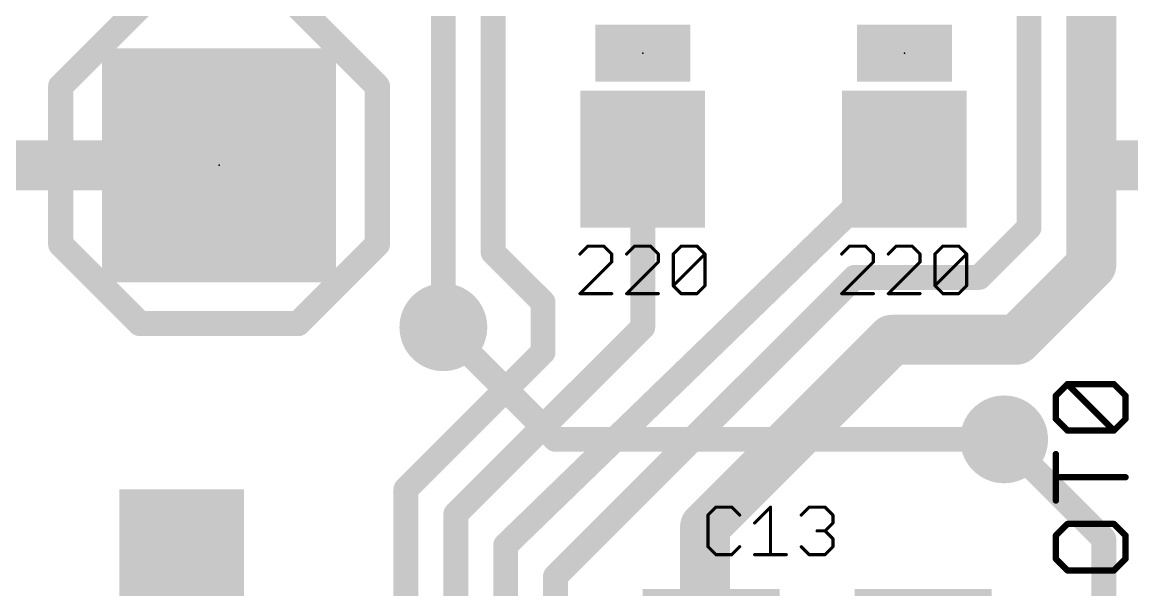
# Model space of a CAD drawing. Extents: x -0.4 to 70.1, y -0.1 to 70.1.
# Drawn here: x 9.22 to 18.12, y 57.29 to 61.85 of the extents above; entities that cross this region are included whole.
import ezdxf

# ---------------------------------------------------------------- set-up
doc = ezdxf.new("R2010")
doc.units = 0
for name, color, linetype in [('1', 22, 'CONTINUOUS'), ('16', 175, 'CONTINUOUS'), ('17', 82, 'CONTINUOUS'), ('18', 82, 'CONTINUOUS'), ('21', 253, 'CONTINUOUS'), ('23', 7, 'CONTINUOUS'), ('25', 253, 'CONTINUOUS'), ('27', 253, 'CONTINUOUS')]:
    doc.layers.add(name, color=color, linetype=linetype)

# ---------------------------------------------------------------- blocks, each defined once
blk = doc.blocks.new('RECT')
blk.add_solid([(-0.5, -0.5), (0.5, -0.5), (-0.5, 0.5), (0.5, 0.5)])
blk = doc.blocks.new('SQUAREP')
blk.add_solid([(-0.5, -0.5), (0.5, -0.5), (-0.5, 0.5), (0.5, 0.5)])
blk = doc.blocks.new('ROUNDV')
at = {"const_width": 0.5}
blk.add_lwpolyline([(0, -0.25, 1), (0, 0.25, 1), (0, -0.25)], format="xyb", dxfattribs=at)

msp = doc.modelspace()

# ---------------------------------------------------------------- linework, layer by layer
at = {"layer": '1'}
for points, const_width in [([(17.8, 60.7), (17.8, 63.7)], 0.4), ([(12.6, 59.4), (12.6, 63.1)], 0.2), ([(17.3, 60.2), (17.3, 63)], 0.2), ([(13, 60), (13, 62.9)], 0.2), ([(6.6, 60.7), (10.8, 60.7)], 0.4), ([(13.1, 57.65), (16.3, 60.75)], 0.2), ([(14.2, 59.4), (14.2, 60.75)], 0.2), ([(17.8, 59.9), (17.8, 60.7)], 0.4), ([(19, 60.7), (17.8, 60.7)], 0.4), ([(16.9, 59.8), (17.3, 60.2)], 0.2), ([(13.4, 59.6), (13, 60)], 0.2), ([(17.2, 59.3), (17.8, 59.9)], 0.4), ([(13.5, 57.4), (15.9, 59.8)], 0.2), ([(15.9, 59.8), (16.9, 59.8)], 0.2), ([(13.4, 59.2), (13.4, 59.6)], 0.2), ([(12.7, 57.9), (14.2, 59.4)], 0.2), ([(14.7, 57.8), (16.2, 59.3)], 0.4), ([(16.2, 59.3), (17.2, 59.3)], 0.4), ([(12.3, 58.1), (13.4, 59.2)], 0.2), ([(17.9, 57.7), (17.1, 58.5)], 0.2), ([(12.3, 52.4), (12.3, 58.1)], 0.2), ([(12.7, 52.6), (12.7, 57.9)], 0.2), ([(14.7, 56.85), (14.7, 57.8)], 0.4), ([(17.9, 56.1), (17.9, 57.7)], 0.2), ([(13.1, 52.9), (13.1, 57.65)], 0.2), ([(13.5, 54.6), (13.5, 57.4)], 0.2)]:
    msp.add_lwpolyline(points, dxfattribs=dict(at, const_width=const_width))
for points, const_width in [([(10.8, 60.6, 1), (10.8, 60.8)], 0.2), ([(14.25, 60.75, 1), (14.15, 60.75)], 0.1), ([(16.3348, 60.7141, 1), (16.2652, 60.7859)], 0.1), ([(17.9, 60.7, 1), (17.7, 60.7)], 0.2), ([(17.8, 60.8, 1), (17.8, 60.6)], 0.2), ([(17.7, 60.7, 1), (17.9, 60.7)], 0.2), ([(17.3354, 60.1646, 1), (17.2646, 60.2354)], 0.1), ([(17.25, 60.2, 1), (17.35, 60.2)], 0.1), ([(13.0354, 60.0354, 1), (12.9646, 59.9646)], 0.1), ([(12.95, 60, 1), (13.05, 60)], 0.1), ([(17.8707, 59.8293, 1), (17.7293, 59.9707)], 0.2), ([(17.7, 59.9, 1), (17.9, 59.9)], 0.2), ([(15.9, 59.85, 1), (15.9, 59.75)], 0.1), ([(15.9354, 59.7646, 1), (15.8646, 59.8354)], 0.1), ([(16.8646, 59.8354, 1), (16.9354, 59.7646)], 0.1), ([(16.9, 59.75, 1), (16.9, 59.85)], 0.1), ([(13.45, 59.6, 1), (13.35, 59.6)], 0.1), ([(13.3646, 59.5646, 1), (13.4354, 59.6354)], 0.1), ([(14.2354, 59.3646, 1), (14.1646, 59.4354)], 0.1), ([(16.2, 59.4, 1), (16.2, 59.2)], 0.2), ([(16.2707, 59.2293, 1), (16.1293, 59.3707)], 0.2), ([(17.2, 59.2, 1), (17.2, 59.4)], 0.2), ([(12.55, 59.4, 1), (12.65, 59.4)], 0.1), ([(14.15, 59.4, 1), (14.25, 59.4)], 0.1), ([(17.1293, 59.3707, 1), (17.2707, 59.2293)], 0.2), ([(13.35, 59.2, 1), (13.45, 59.2)], 0.1), ([(13.4354, 59.1646, 1), (13.3646, 59.2354)], 0.1), ([(17.1354, 58.5354, 1), (17.0646, 58.4646)], 0.1), ([(12.2646, 58.1354, 1), (12.3354, 58.0646)], 0.1), ([(12.35, 58.1, 1), (12.25, 58.1)], 0.1), ([(12.6646, 57.9354, 1), (12.7354, 57.8646)], 0.1), ([(12.75, 57.9, 1), (12.65, 57.9)], 0.1), ([(14.8, 57.8, 1), (14.6, 57.8)], 0.2), ([(14.6293, 57.8707, 1), (14.7707, 57.7293)], 0.2), ([(17.95, 57.7, 1), (17.85, 57.7)], 0.1), ([(13.15, 57.65, 1), (13.05, 57.65)], 0.1), ([(13.0652, 57.6859, 1), (13.1348, 57.6141)], 0.1), ([(17.8646, 57.6646, 1), (17.9354, 57.7354)], 0.1), ([(13.4646, 57.4354, 1), (13.5354, 57.3646)], 0.1), ([(13.55, 57.4, 1), (13.45, 57.4)], 0.1)]:
    msp.add_lwpolyline(points, format="xyb", dxfattribs=dict(at, const_width=const_width))
at = {"layer": '16', "const_width": 0.1}
for points in [[(12.6354, 59.4354, 1), (12.5646, 59.3646)], [(13.5, 58.55, 1), (13.5, 58.45)], [(17.1, 58.45, 1), (17.1, 58.55)], [(13.4646, 58.4646, 1), (13.5354, 58.5354)]]:
    msp.add_lwpolyline(points, format="xyb", dxfattribs=at)
at = {"layer": '16', "const_width": 0.2}
for points in [[(13.5, 58.5), (12.6, 59.4)], [(17.1, 58.5), (13.5, 58.5)]]:
    msp.add_lwpolyline(points, dxfattribs=at)
at = {"layer": '21', "const_width": 0.2032}
for points in [[(9.53, 61.335), (10.165, 61.97)], [(11.435, 61.97), (12.07, 61.335)], [(9.53, 60.065), (9.53, 61.335)], [(12.07, 61.335), (12.07, 60.065)], [(9.53, 60.065), (10.165, 59.43)], [(11.435, 59.43), (12.07, 60.065)], [(10.165, 59.43), (11.435, 59.43)]]:
    msp.add_lwpolyline(points, dxfattribs=at)
at = {"layer": '21', "const_width": 0.1016}
for points in [[(9.5808, 61.335, 1), (9.4792, 61.335)], [(9.4941, 61.3709, 1), (9.5659, 61.2991)], [(12.1208, 61.335, 1), (12.0192, 61.335)], [(12.0341, 61.2991, 1), (12.1059, 61.3709)], [(9.5659, 60.1009, 1), (9.4941, 60.0291)], [(9.4792, 60.065, 1), (9.5808, 60.065)], [(12.0192, 60.065, 1), (12.1208, 60.065)], [(12.1059, 60.0291, 1), (12.0341, 60.1009)], [(10.165, 59.4808, 1), (10.165, 59.3792)], [(10.1291, 59.3941, 1), (10.2009, 59.4659)], [(11.3991, 59.4659, 1), (11.4709, 59.3941)], [(11.435, 59.3792, 1), (11.435, 59.4808)]]:
    msp.add_lwpolyline(points, format="xyb", dxfattribs=at)
at = {"layer": '23'}
for p in [(14.2, 61.6), (16.3, 61.6), (10.8, 60.7)]:
    msp.add_point(p, dxfattribs=at)
at = {"layer": '25'}
for points, const_width in [([(17.5153, 58.8503), (17.6085, 58.9435)], 0.0508), ([(17.6085, 58.9435), (17.9814, 58.9435)], 0.0508), ([(17.9814, 58.5706), (17.6085, 58.9435)], 0.0508), ([(17.9814, 58.9435), (18.0746, 58.8503)], 0.0508), ([(17.5153, 58.6639), (17.5153, 58.8503)], 0.0508), ([(18.0746, 58.8503), (18.0746, 58.6639)], 0.0508), ([(17.6085, 58.5706), (17.5153, 58.6639)], 0.0508), ([(18.0746, 58.6639), (17.9814, 58.5706)], 0.0508), ([(17.9814, 58.5706), (17.6085, 58.5706)], 0.0508), ([(17.5153, 58.0093), (17.5153, 58.3822)], 0.0508), ([(18.0746, 58.1958), (17.5153, 58.1958)], 0.0508), ([(14.7873, 57.956), (14.7237, 57.8925)], 0.0254), ([(14.9144, 57.956), (14.7873, 57.956)], 0.0254), ([(14.9779, 57.8925), (14.9144, 57.956)], 0.0254), ([(15.0979, 57.8289), (15.225, 57.956)], 0.0254), ([(15.225, 57.956), (15.225, 57.5747)], 0.0254), ([(15.4721, 57.8925), (15.5357, 57.956)], 0.0254), ([(15.5357, 57.956), (15.6628, 57.956)], 0.0254), ([(15.6628, 57.956), (15.7263, 57.8925)], 0.0254), ([(14.7237, 57.8925), (14.7237, 57.6383)], 0.0254), ([(15.7263, 57.8925), (15.7263, 57.8289)], 0.0254), ([(15.7263, 57.8289), (15.6628, 57.7654)], 0.0254), ([(17.6085, 57.8209), (17.5153, 57.7277)], 0.0508), ([(17.9814, 57.8209), (17.6085, 57.8209)], 0.0508), ([(18.0746, 57.7277), (17.9814, 57.8209)], 0.0508), ([(15.6628, 57.7654), (15.5992, 57.7654)], 0.0254), ([(15.6628, 57.7654), (15.7263, 57.7018)], 0.0254), ([(15.7263, 57.7018), (15.7263, 57.6383)], 0.0254), ([(17.5153, 57.7277), (17.5153, 57.5412)], 0.0508), ([(18.0746, 57.5412), (18.0746, 57.7277)], 0.0508), ([(14.7237, 57.6383), (14.7873, 57.5747)], 0.0254), ([(14.9144, 57.5747), (14.9779, 57.6383)], 0.0254), ([(15.5357, 57.5747), (15.4721, 57.6383)], 0.0254), ([(15.7263, 57.6383), (15.6628, 57.5747)], 0.0254), ([(14.7873, 57.5747), (14.9144, 57.5747)], 0.0254), ([(15.0979, 57.5747), (15.3521, 57.5747)], 0.0254), ([(15.6628, 57.5747), (15.5357, 57.5747)], 0.0254), ([(17.5153, 57.5412), (17.6085, 57.448)], 0.0508), ([(17.9814, 57.448), (18.0746, 57.5412)], 0.0508), ([(17.6085, 57.448), (17.9814, 57.448)], 0.0508)]:
    msp.add_lwpolyline(points, dxfattribs=dict(at, const_width=const_width))
for points, const_width in [([(17.6085, 58.9562, 1), (17.6085, 58.9308)], 0.0254), ([(17.6175, 58.9525, 1), (17.5996, 58.9345)], 0.0254), ([(17.6175, 58.9345, 1), (17.5996, 58.9525)], 0.0254), ([(17.9904, 58.9525, 1), (17.9724, 58.9345)], 0.0254), ([(17.9814, 58.9308, 1), (17.9814, 58.9562)], 0.0254), ([(17.528, 58.8503, 1), (17.5026, 58.8503)], 0.0254), ([(17.5063, 58.8593, 1), (17.5243, 58.8413)], 0.0254), ([(18.0873, 58.8503, 1), (18.0619, 58.8503)], 0.0254), ([(18.0656, 58.8413, 1), (18.0836, 58.8593)], 0.0254), ([(17.5243, 58.6728, 1), (17.5063, 58.6549)], 0.0254), ([(18.0836, 58.6549, 1), (18.0656, 58.6728)], 0.0254), ([(17.5026, 58.6639, 1), (17.528, 58.6639)], 0.0254), ([(17.6085, 58.5833, 1), (17.6085, 58.5579)], 0.0254), ([(17.5996, 58.5617, 1), (17.6175, 58.5796)], 0.0254), ([(17.9724, 58.5796, 1), (17.9904, 58.5617)], 0.0254), ([(17.9724, 58.5617, 1), (17.9904, 58.5796)], 0.0254), ([(17.9814, 58.5579, 1), (17.9814, 58.5833)], 0.0254), ([(18.0619, 58.6639, 1), (18.0873, 58.6639)], 0.0254), ([(17.528, 58.3822, 1), (17.5026, 58.3822)], 0.0254), ([(17.5153, 58.2085, 1), (17.5153, 58.1831)], 0.0254), ([(18.0746, 58.1831, 1), (18.0746, 58.2085)], 0.0254), ([(14.7873, 57.9624, 1), (14.7873, 57.9497)], 0.0127), ([(14.7917, 57.9515, 1), (14.7828, 57.9605)], 0.0127), ([(14.9189, 57.9605, 1), (14.9099, 57.9515)], 0.0127), ([(14.9144, 57.9497, 1), (14.9144, 57.9624)], 0.0127), ([(15.2314, 57.956, 1), (15.2187, 57.956)], 0.0127), ([(15.2295, 57.9515, 1), (15.2205, 57.9605)], 0.0127), ([(15.5357, 57.9624, 1), (15.5357, 57.9497)], 0.0127), ([(15.5402, 57.9515, 1), (15.5312, 57.9605)], 0.0127), ([(15.6673, 57.9605, 1), (15.6583, 57.9515)], 0.0127), ([(15.6628, 57.9497, 1), (15.6628, 57.9624)], 0.0127), ([(17.5026, 58.0093, 1), (17.528, 58.0093)], 0.0254), ([(14.7301, 57.8925, 1), (14.7174, 57.8925)], 0.0127), ([(14.7192, 57.897, 1), (14.7282, 57.888)], 0.0127), ([(14.9734, 57.888, 1), (14.9824, 57.897)], 0.0127), ([(15.4676, 57.897, 1), (15.4766, 57.888)], 0.0127), ([(15.7327, 57.8925, 1), (15.72, 57.8925)], 0.0127), ([(15.7218, 57.888, 1), (15.7308, 57.897)], 0.0127), ([(15.0934, 57.8334, 1), (15.1024, 57.8244)], 0.0127), ([(15.72, 57.8289, 1), (15.7327, 57.8289)], 0.0127), ([(15.7308, 57.8244, 1), (15.7218, 57.8334)], 0.0127), ([(17.6085, 57.8336, 1), (17.6085, 57.8082)], 0.0254), ([(17.6175, 57.8119, 1), (17.5996, 57.8298)], 0.0254), ([(17.9904, 57.8298, 1), (17.9724, 57.8119)], 0.0254), ([(17.9814, 57.8082, 1), (17.9814, 57.8336)], 0.0254), ([(15.5992, 57.7717, 1), (15.5992, 57.759)], 0.0127), ([(15.6673, 57.7699, 1), (15.6583, 57.7609)], 0.0127), ([(15.6583, 57.7699, 1), (15.6673, 57.7609)], 0.0127), ([(15.6628, 57.759, 1), (15.6628, 57.7717)], 0.0127), ([(15.7327, 57.7018, 1), (15.72, 57.7018)], 0.0127), ([(15.7218, 57.6973, 1), (15.7308, 57.7063)], 0.0127), ([(17.528, 57.7277, 1), (17.5026, 57.7277)], 0.0254), ([(17.5063, 57.7366, 1), (17.5243, 57.7187)], 0.0254), ([(18.0873, 57.7277, 1), (18.0619, 57.7277)], 0.0254), ([(18.0656, 57.7187, 1), (18.0836, 57.7366)], 0.0254), ([(14.7282, 57.6427, 1), (14.7192, 57.6338)], 0.0127), ([(14.7174, 57.6383, 1), (14.7301, 57.6383)], 0.0127), ([(14.9824, 57.6338, 1), (14.9734, 57.6427)], 0.0127), ([(15.4766, 57.6427, 1), (15.4676, 57.6338)], 0.0127), ([(15.72, 57.6383, 1), (15.7327, 57.6383)], 0.0127), ([(15.7308, 57.6338, 1), (15.7218, 57.6427)], 0.0127), ([(14.7873, 57.581, 1), (14.7873, 57.5684)], 0.0127), ([(14.7828, 57.5702, 1), (14.7917, 57.5792)], 0.0127), ([(14.9099, 57.5792, 1), (14.9189, 57.5702)], 0.0127), ([(14.9144, 57.5684, 1), (14.9144, 57.581)], 0.0127), ([(15.0979, 57.581, 1), (15.0979, 57.5684)], 0.0127), ([(15.2187, 57.5747, 1), (15.2314, 57.5747)], 0.0127), ([(15.3521, 57.5684, 1), (15.3521, 57.581)], 0.0127), ([(15.5357, 57.581, 1), (15.5357, 57.5684)], 0.0127), ([(15.5312, 57.5702, 1), (15.5402, 57.5792)], 0.0127), ([(15.6583, 57.5792, 1), (15.6673, 57.5702)], 0.0127), ([(15.6628, 57.5684, 1), (15.6628, 57.581)], 0.0127), ([(17.5243, 57.5502, 1), (17.5063, 57.5323)], 0.0254), ([(17.5026, 57.5412, 1), (17.528, 57.5412)], 0.0254), ([(18.0619, 57.5412, 1), (18.0873, 57.5412)], 0.0254), ([(18.0836, 57.5323, 1), (18.0656, 57.5502)], 0.0254), ([(17.6085, 57.4607, 1), (17.6085, 57.4353)], 0.0254), ([(17.5996, 57.439, 1), (17.6175, 57.457)], 0.0254), ([(17.9724, 57.457, 1), (17.9904, 57.439)], 0.0254), ([(17.9814, 57.4353, 1), (17.9814, 57.4607)], 0.0254)]:
    msp.add_lwpolyline(points, format="xyb", dxfattribs=dict(at, const_width=const_width))
at = {"layer": '27', "const_width": 0.0254}
for points in [[(13.7603, 60.051), (13.6967, 59.9875)], [(13.8874, 60.051), (13.7603, 60.051)], [(13.9509, 59.9875), (13.8874, 60.051)], [(14.1345, 60.051), (14.0709, 59.9875)], [(14.2616, 60.051), (14.1345, 60.051)], [(14.3251, 59.9875), (14.2616, 60.051)], [(14.4451, 59.9875), (14.5087, 60.051)], [(14.5087, 60.051), (14.6358, 60.051)], [(14.6358, 60.051), (14.6993, 59.9875)], [(15.8603, 60.051), (15.7967, 59.9875)], [(15.9874, 60.051), (15.8603, 60.051)], [(16.0509, 59.9875), (15.9874, 60.051)], [(16.2345, 60.051), (16.1709, 59.9875)], [(16.3616, 60.051), (16.2345, 60.051)], [(16.4251, 59.9875), (16.3616, 60.051)], [(16.5451, 59.9875), (16.6087, 60.051)], [(16.6087, 60.051), (16.7358, 60.051)], [(16.7358, 60.051), (16.7993, 59.9875)], [(13.6967, 59.6697), (13.9509, 59.9239)], [(13.9509, 59.9239), (13.9509, 59.9875)], [(14.0709, 59.6697), (14.3251, 59.9239)], [(14.3251, 59.9239), (14.3251, 59.9875)], [(14.4451, 59.7333), (14.4451, 59.9875)], [(14.4451, 59.7333), (14.6993, 59.9875)], [(14.6993, 59.9875), (14.6993, 59.7333)], [(15.7967, 59.6697), (16.0509, 59.9239)], [(16.0509, 59.9239), (16.0509, 59.9875)], [(16.1709, 59.6697), (16.4251, 59.9239)], [(16.4251, 59.9239), (16.4251, 59.9875)], [(16.5451, 59.7333), (16.5451, 59.9875)], [(16.5451, 59.7333), (16.7993, 59.9875)], [(16.7993, 59.9875), (16.7993, 59.7333)], [(13.9509, 59.6697), (13.6967, 59.6697)], [(14.3251, 59.6697), (14.0709, 59.6697)], [(14.5087, 59.6697), (14.4451, 59.7333)], [(14.6358, 59.6697), (14.5087, 59.6697)], [(14.6993, 59.7333), (14.6358, 59.6697)], [(16.0509, 59.6697), (15.7967, 59.6697)], [(16.4251, 59.6697), (16.1709, 59.6697)], [(16.6087, 59.6697), (16.5451, 59.7333)], [(16.7358, 59.6697), (16.6087, 59.6697)], [(16.7993, 59.7333), (16.7358, 59.6697)]]:
    msp.add_lwpolyline(points, dxfattribs=at)
at = {"layer": '27', "const_width": 0.0127}
for points in [[(13.7603, 60.0574, 1), (13.7603, 60.0447)], [(13.7647, 60.0465, 1), (13.7558, 60.0555)], [(13.8919, 60.0555, 1), (13.8829, 60.0465)], [(13.8874, 60.0447, 1), (13.8874, 60.0574)], [(14.1345, 60.0574, 1), (14.1345, 60.0447)], [(14.1389, 60.0465, 1), (14.13, 60.0555)], [(14.2661, 60.0555, 1), (14.2571, 60.0465)], [(14.2616, 60.0447, 1), (14.2616, 60.0574)], [(14.5087, 60.0574, 1), (14.5087, 60.0447)], [(14.5132, 60.0465, 1), (14.5042, 60.0555)], [(14.6403, 60.0555, 1), (14.6313, 60.0465)], [(14.6358, 60.0447, 1), (14.6358, 60.0574)], [(15.8603, 60.0574, 1), (15.8603, 60.0447)], [(15.8647, 60.0465, 1), (15.8558, 60.0555)], [(15.9919, 60.0555, 1), (15.9829, 60.0465)], [(15.9874, 60.0447, 1), (15.9874, 60.0574)], [(16.2345, 60.0574, 1), (16.2345, 60.0447)], [(16.2389, 60.0465, 1), (16.23, 60.0555)], [(16.3661, 60.0555, 1), (16.3571, 60.0465)], [(16.3616, 60.0447, 1), (16.3616, 60.0574)], [(16.6087, 60.0574, 1), (16.6087, 60.0447)], [(16.6132, 60.0465, 1), (16.6042, 60.0555)], [(16.7403, 60.0555, 1), (16.7313, 60.0465)], [(16.7358, 60.0447, 1), (16.7358, 60.0574)], [(13.6922, 59.992, 1), (13.7012, 59.983)], [(13.9573, 59.9875, 1), (13.9446, 59.9875)], [(13.9446, 59.9239, 1), (13.9573, 59.9239)], [(13.9464, 59.983, 1), (13.9554, 59.992)], [(13.9554, 59.9194, 1), (13.9464, 59.9284)], [(14.0664, 59.992, 1), (14.0754, 59.983)], [(14.3315, 59.9875, 1), (14.3188, 59.9875)], [(14.3188, 59.9239, 1), (14.3315, 59.9239)], [(14.3206, 59.983, 1), (14.3296, 59.992)], [(14.3296, 59.9194, 1), (14.3206, 59.9284)], [(14.4406, 59.992, 1), (14.4496, 59.983)], [(14.4515, 59.9875, 1), (14.4388, 59.9875)], [(14.7057, 59.9875, 1), (14.693, 59.9875)], [(14.7038, 59.983, 1), (14.6948, 59.992)], [(14.6948, 59.983, 1), (14.7038, 59.992)], [(15.7922, 59.992, 1), (15.8012, 59.983)], [(16.0573, 59.9875, 1), (16.0446, 59.9875)], [(16.0446, 59.9239, 1), (16.0573, 59.9239)], [(16.0464, 59.983, 1), (16.0554, 59.992)], [(16.0554, 59.9194, 1), (16.0464, 59.9284)], [(16.1664, 59.992, 1), (16.1754, 59.983)], [(16.4315, 59.9875, 1), (16.4188, 59.9875)], [(16.4188, 59.9239, 1), (16.4315, 59.9239)], [(16.4206, 59.983, 1), (16.4296, 59.992)], [(16.4296, 59.9194, 1), (16.4206, 59.9284)], [(16.5515, 59.9875, 1), (16.5388, 59.9875)], [(16.5406, 59.992, 1), (16.5496, 59.983)], [(16.8057, 59.9875, 1), (16.793, 59.9875)], [(16.8038, 59.983, 1), (16.7948, 59.992)], [(16.7948, 59.983, 1), (16.8038, 59.992)], [(13.6967, 59.6761, 1), (13.6967, 59.6634)], [(13.6922, 59.6742, 1), (13.7012, 59.6652)], [(13.9509, 59.6634, 1), (13.9509, 59.6761)], [(14.0709, 59.6761, 1), (14.0709, 59.6634)], [(14.0664, 59.6742, 1), (14.0754, 59.6652)], [(14.3251, 59.6634, 1), (14.3251, 59.6761)], [(14.4496, 59.7377, 1), (14.4406, 59.7288)], [(14.4406, 59.7377, 1), (14.4496, 59.7288)], [(14.4388, 59.7333, 1), (14.4515, 59.7333)], [(14.5087, 59.6761, 1), (14.5087, 59.6634)], [(14.5042, 59.6652, 1), (14.5132, 59.6742)], [(14.6313, 59.6742, 1), (14.6403, 59.6652)], [(14.6358, 59.6634, 1), (14.6358, 59.6761)], [(14.693, 59.7333, 1), (14.7057, 59.7333)], [(14.7038, 59.7288, 1), (14.6948, 59.7377)], [(15.7967, 59.6761, 1), (15.7967, 59.6634)], [(15.7922, 59.6742, 1), (15.8012, 59.6652)], [(16.0509, 59.6634, 1), (16.0509, 59.6761)], [(16.1709, 59.6761, 1), (16.1709, 59.6634)], [(16.1664, 59.6742, 1), (16.1754, 59.6652)], [(16.4251, 59.6634, 1), (16.4251, 59.6761)], [(16.5496, 59.7377, 1), (16.5406, 59.7288)], [(16.5406, 59.7377, 1), (16.5496, 59.7288)], [(16.5388, 59.7333, 1), (16.5515, 59.7333)], [(16.6087, 59.6761, 1), (16.6087, 59.6634)], [(16.6042, 59.6652, 1), (16.6132, 59.6742)], [(16.7313, 59.6742, 1), (16.7403, 59.6652)], [(16.7358, 59.6634, 1), (16.7358, 59.6761)], [(16.793, 59.7333, 1), (16.8057, 59.7333)], [(16.8038, 59.7288, 1), (16.7948, 59.7377)]]:
    msp.add_lwpolyline(points, format="xyb", dxfattribs=at)

# ---------------------------------------------------------------- block references
at = {"layer": '1', "xscale": 1.1, "rotation": 90}
for p in [(14.2, 60.75), (16.3, 60.75), (10.5, 57.55)]:
    msp.add_blockref('RECT', p, dxfattribs=at)
at = {"layer": '1', "xscale": 1.1}
for p in [(14.75, 56.8), (16.45, 56.8)]:
    msp.add_blockref('RECT', p, dxfattribs=at)
at = {"layer": '17', "xscale": 1.8796, "yscale": 1.8796, "rotation": 180}
msp.add_blockref('SQUAREP', (10.8, 60.7), dxfattribs=at)
msp.add_blockref('SQUAREP', (10.8, 60.7), dxfattribs=at)
at = {"layer": '18', "xscale": 0.7048, "yscale": 0.7048}
for p in [(12.6, 59.4), (12.6, 59.4), (17.1, 58.5), (17.1, 58.5)]:
    msp.add_blockref('ROUNDV', p, dxfattribs=at)
at = {"layer": '21', "xscale": 0.4572, "yscale": 0.762, "rotation": 90}
for p in [(14.2, 61.6), (16.3, 61.6)]:
    msp.add_blockref('RECT', p, dxfattribs=at)

doc.saveas('drawing.dxf')
